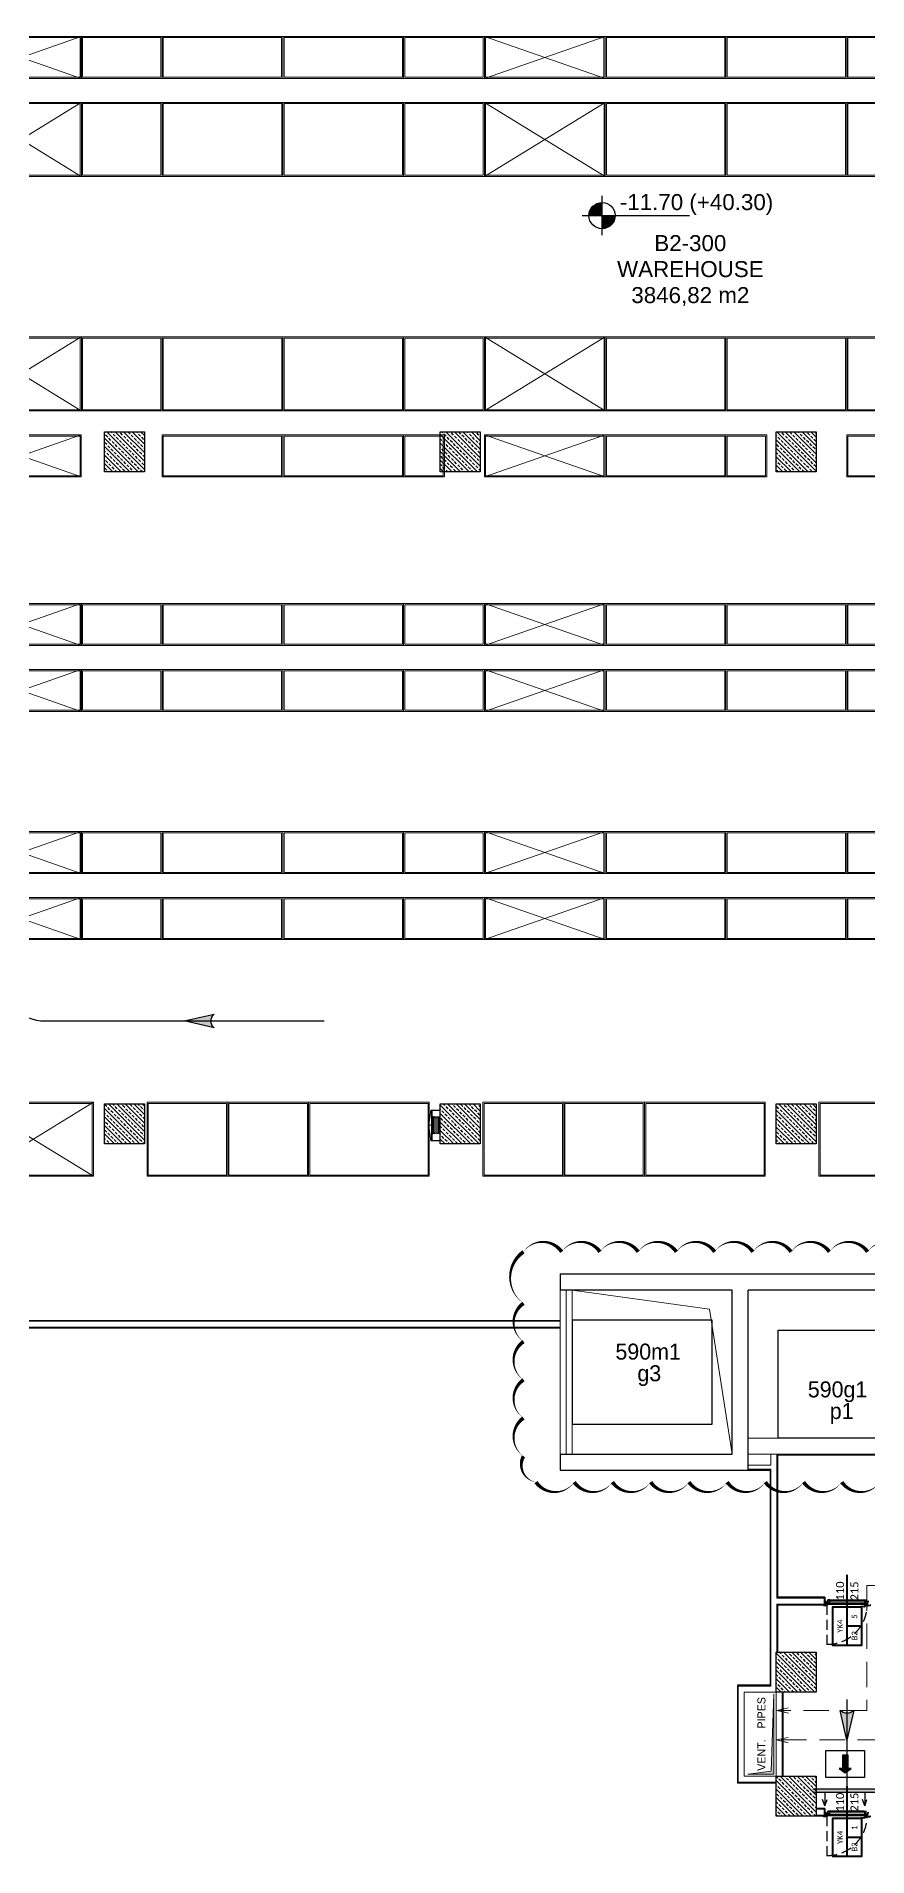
# Model space of a CAD drawing. Header units: metres. Extents: x -9802 to 773, y -8579 to 5125.
# Drawn here: x -6138 to -4060, y -8507 to -3957 of the extents above; entities that cross this region are included whole.
import ezdxf
from ezdxf.enums import TextEntityAlignment as Align

# ---------------------------------------------------------------- set-up
doc = ezdxf.new("R2010")
doc.units = ezdxf.units.M
doc.header["$MEASUREMENT"] = 0
doc.linetypes.add('HIDDEN', pattern=[9.525, 6.35, -3.175])
doc.linetypes.add('HIDDEN2', pattern=[0.1875, 0.125, -0.0625])
doc.layers.get('0').update_dxf_attribs({"color": 30, "lineweight": 0})
for name, color, linetype in [('6', 242, 'Continuous'), ('AG-DOOR', 2, 'Continuous'), ('AG-DOOR-OPENING', 9, 'HIDDEN'), ('AG-PLASTER', 73, 'Continuous'), ('V-0_Hatch_Concrete', 252, 'Continuous'), ('V-0_Notation_Level_200', 2, 'Continuous'), ('V-2_Column', 160, 'Continuous'), ('V-2_Wall_Concrete', 160, 'Continuous'), ('V-5_Mechanical', 222, 'Continuous')]:
    doc.layers.add(name, color=color, linetype=linetype)
for name, color, linetype, lineweight in [('Ag-040', 2, 'Continuous', 20), ('AG-DOOR-NOTATION-FIRE', 1, 'Continuous', 40), ('AG-FIRE-HOSE', 1, 'Continuous', 0), ('AG-Wall', 4, 'Continuous', 20), ('AI-040 @ 250', 2, 'Continuous', 20), ('HOLD', 7, 'Continuous', 0), ('shaft', 3, 'Continuous', 20), ('SP1-Equipment', 4, 'Continuous', 9)]:
    doc.layers.add(name, color=color, linetype=linetype, lineweight=lineweight)
doc.styles.add('$0$IIS IKEA SANS', font='')
doc.styles.add('ALANLAR_B8$0$ALANLAR_B8$0$VIVA_100', font='arial.ttf', dxfattribs={"height": 25})
doc.styles.add('ARIAL', font='arial.ttf', dxfattribs={"width": 0.9})
doc.styles.add('CALIBRI LIGHT', font='calibril.ttf')
doc.styles.get('$0$IIS IKEA SANS').set_extended_font_data('IKEA Sans')

# ---------------------------------------------------------------- blocks, each defined once
blk = doc.blocks.new('*U27')
for p, q in [((0, -493), (0, 493)), ((-493, 0), (2191, 0))]:
    blk.add_line(p, q)
at = {"const_width": 328}
for points in [[(0, 164, 0.414214), (-164, 0, 0.414214)], [(0, -164, 0.414214), (164, 0, 0.414214)]]:
    blk.add_lwpolyline(points, format="xyb", dxfattribs=at)
blk.add_circle((0, 0), 328)
at = {"style": 'ALANLAR_B8$0$ALANLAR_B8$0$VIVA_100'}
for tag, p in [('%%P0.00', (1897, 137)), ('-0.07', (1834, -502))]:
    blk.add_attdef(tag, text='', height=400, dxfattribs=at).set_placement(p, align=Align.RIGHT)
blk = doc.blocks.new('YD')
at = {"layer": 'AG-FIRE-HOSE'}
for p, q in [((-165, 214), (-165, 564)), ((-130, 569), (-130, 209)), ((-90, 209), (-90, 569)), ((-51, 569), (-51, 209)), ((-220, 389), (-204, 389))]:
    blk.add_line(p, q, dxfattribs=at)
for points in [[(-220, 770), (-236, 770), (-288, 394, 0.037389), (-220, 389, -23668932620.97506)], [(-220, 0), (-236, 0), (-288, 384, -0.037389), (-220, 389, 23668932620.97506)]]:
    blk.add_lwpolyline(points, format="xyb", dxfattribs=at)
for points in [[(-220, 0), (0, 0), (0, 770), (-220, 770), (-220, 0)], [(-181, 605), (-165, 564), (-149, 605), (-130, 569), (-110, 605), (-90, 569), (-71, 605), (-51, 569), (-31, 605)], [(-181, 173), (-165, 214), (-149, 173), (-130, 209), (-110, 173), (-90, 209), (-71, 173), (-51, 209), (-31, 173)]]:
    blk.add_lwpolyline(points, dxfattribs=at)
for points in [[(-204, 8), (-8, 8), (-8, 762), (-204, 762)], [(-185, 173), (-181, 173), (-181, 605), (-185, 605)], [(-31, 605), (-28, 605), (-28, 173), (-31, 173)]]:
    blk.add_lwpolyline(points, close=True, dxfattribs=at)
blk = doc.blocks.new('KAPIYON')
at = {"layer": '6'}
blk.add_hatch(color=2, dxfattribs=at).paths.add_polyline_path([(1584376.1, 117133.6), (1584364.2, 117133.6), (1584364.2, 117115.1), (1584364.2, 117105.6), (1584357.6, 117105.6), (1584370.2, 117096.6), (1584382.7, 117105.6), (1584376.1, 117105.6), (1584376.1, 117115.1)])
at = {"layer": '6', "color": 4}
blk.add_lwpolyline([(1584330, 117143.2), (1584410.3, 117143.2), (1584410.3, 117087), (1584330, 117087), (1584330, 117143.2)], dxfattribs=at)
at = {"layer": '6', "color": 2}
blk.add_lwpolyline([(1584376.1, 117133.6), (1584364.2, 117133.6), (1584364.2, 117115.1), (1584364.2, 117105.6), (1584357.6, 117105.6), (1584370.2, 117096.6), (1584382.7, 117105.6), (1584376.1, 117105.6), (1584376.1, 117115.1)], close=True, dxfattribs=at)
blk = doc.blocks.new('A$C07630900')
at = {"layer": '6', "xscale": 0.5, "yscale": 0.5, "zscale": 0.5, "rotation": 270}
blk.add_blockref('KAPIYON', (-58543.5, 792191.8), dxfattribs=at)
blk = doc.blocks.new('A$C2DA34C5B')
at = {"xscale": 24, "yscale": 24, "zscale": 24}
blk.add_blockref('A$C07630900', (315, -160), dxfattribs=at)
blk = doc.blocks.new('I')
at = {"layer": '6', "linetype": 'Continuous'}
blk.add_hatch(color=4, dxfattribs=at).paths.add_polyline_path([(208591, 128493), (208591, 128667), (205379, 128667), (205379, 128493)])
at = {"layer": '6', "color": 4}
for p, q in [((208591, 128667), (205379, 128667)), ((205379, 128493), (208591, 128493))]:
    blk.add_line(p, q, dxfattribs=at)
at = {"layer": '6'}
for p, q in [((205991, 128493), (205991, 127812)), ((207979, 128493), (207979, 127812)), ((205991, 127812), (205877, 128131)), ((205991, 127812), (206104, 128131)), ((207979, 127812), (207866, 128131)), ((207979, 127812), (208093, 128131))]:
    blk.add_line(p, q, dxfattribs=at)
blk = doc.blocks.new('A$C797D3CE4')
at = {"layer": '6', "xscale": -0.4999999999999911, "yscale": 0.4999999999999911, "zscale": 0.4999999999999911, "rotation": 180}
blk.add_blockref('I', (-103492, 64334), dxfattribs=at)
at = {"layer": '6', "ltscale": 250, "rotation": 270}
blk.add_blockref('A$C2DA34C5B', (-12, 33), dxfattribs=at)
blk = doc.blocks.new('ok')
at = {"layer": '6'}
h = blk.add_hatch(color=256, dxfattribs=at)
edge = h.paths.add_edge_path()
edge.add_ellipse((1571516, 116941.7), major_axis=(-7.14, 7.19), ratio=1, start_angle=359.4528, end_angle=450.6895)
edge.add_line((1571508.9, 116934.5), (1571477.9, 116941.8))
edge.add_line((1571477.9, 116941.8), (1571508.9, 116948.9))
for p, q in [((1571477.9, 116941.8), (1571508.9, 116948.9)), ((1571508.9, 116934.5), (1571477.9, 116941.8))]:
    blk.add_line(p, q, dxfattribs=at)
at = {"layer": '6', "extrusion": (0, 0, -1)}
blk.add_ellipse((1571516, 116941.7), major_axis=(-7.14, 7.19), ratio=1, start_param=4.700354, end_param=6.292737, dxfattribs=at)
blk = doc.blocks.new('A$C64C532C9')
at = {"layer": '6', "ltscale": 0.3}
blk.add_line((42.197, -46.224), (49.186, -46.224), dxfattribs=at)
at = {"layer": '6'}
blk.add_line((62.262, -63.185), (62.262, -66.597), dxfattribs=at)
at = {"layer": '6', "ltscale": 0.3}
blk.add_arc((42.197, -45.224), 1, 180, 270, dxfattribs=at)
at = {"layer": '6', "extrusion": (0, 0, -1), "xscale": -0.02399999999994179, "yscale": 0.02399999999994179, "zscale": -0.02399999999994179}
blk.add_blockref('ok', (37669.779, -2852.828), dxfattribs=at)
at = {"layer": '6', "extrusion": (0, 0, -1), "xscale": -0.02399999999994179, "yscale": 0.02399999999994179, "zscale": -0.02399999999994179, "rotation": 270}
blk.add_blockref('ok', (-2868.865, -37779.671), dxfattribs=at)
at = {"layer": '6', "xscale": 0.0009999999999854483, "yscale": 0.0009999999999854483, "zscale": 0.0009999999999854483, "rotation": 180}
blk.add_blockref('A$C797D3CE4', (62.209, -65.419), dxfattribs=at)
blk = doc.blocks.new('1')
at = {"layer": 'SP1-Equipment', "color": 251, "ltscale": 0.3}
for points in [[(-93598, -359685), (-93598, -362705), (-91748, -362705), (-91748, -359685)], [(-93568, -359715), (-93568, -362675), (-91778, -362675), (-91778, -359715)]]:
    blk.add_lwpolyline(points, close=True, dxfattribs=at)
blk = doc.blocks.new('ss3')
at = {"layer": 'SP1-Equipment', "color": 251, "ltscale": 0.3}
for points in [[(-106537, -359685), (-106537, -361705), (-104687, -361705), (-104687, -359685)], [(-106507, -359715), (-106507, -361675), (-104717, -361675), (-104717, -359715)]]:
    blk.add_lwpolyline(points, close=True, dxfattribs=at)
blk = doc.blocks.new('ss2')
at = {"layer": 'SP1-Equipment', "color": 251, "ltscale": 0.3}
for points in [[(-95914, -359185), (-98934, -359185), (-98934, -358135), (-95914, -358135)], [(-95944, -359155), (-98904, -359155), (-98904, -358165), (-95944, -358165)]]:
    blk.add_lwpolyline(points, close=True, dxfattribs=at)
blk = doc.blocks.new('ss4')
at = {"layer": 'SP1-Equipment', "color": 251, "ltscale": 0.3}
for points in [[(-104163, -359871), (-104163, -357851), (-103113, -357851), (-103113, -359871)], [(-104133, -359841), (-104133, -357881), (-103143, -357881), (-103143, -359841)]]:
    blk.add_lwpolyline(points, close=True, dxfattribs=at)
blk = doc.blocks.new('A$C444451AC')
at = {"layer": 'SP1-Equipment', "color": 8, "ltscale": 0.3}
for p, q in [((-65297, -40115), (-62277, -41165)), ((-62277, -40115), (-65297, -41165)), ((-52197, -40115), (-49177, -41165)), ((-49177, -40115), (-52197, -41165)), ((-65297, -41765), (-62277, -43615)), ((-62277, -41765), (-65297, -43615)), ((-52197, -41765), (-49177, -43615)), ((-49177, -41765), (-52197, -43615)), ((-65297, -47627), (-62277, -49477)), ((-62277, -47627), (-65297, -49477)), ((-52197, -47627), (-49177, -49477)), ((-49177, -47627), (-52197, -49477)), ((-65297, -50077), (-62277, -51127)), ((-62277, -50077), (-65297, -51127)), ((-52197, -50077), (-49177, -51127)), ((-49177, -50077), (-52197, -51127)), ((-65297, -54290), (-62277, -55340)), ((-62277, -54290), (-65297, -55340)), ((-52197, -54290), (-49177, -55340)), ((-49177, -54290), (-52197, -55340)), ((-65297, -55940), (-62277, -56990)), ((-62277, -55940), (-65297, -56990)), ((-52197, -55940), (-49177, -56990)), ((-49177, -55940), (-52197, -56990)), ((-65297, -59991), (-62277, -61041)), ((-62277, -59991), (-65297, -61041)), ((-52197, -59991), (-49177, -61041)), ((-49177, -59991), (-52197, -61041)), ((-65297, -61641), (-62277, -62691)), ((-62277, -61641), (-65297, -62691)), ((-52197, -61641), (-49177, -62691)), ((-49177, -61641), (-52197, -62691)), ((-64994, -66757), (-61974, -68607)), ((-61974, -66757), (-64994, -68607))]:
    blk.add_line(p, q, dxfattribs=at)
at = {"layer": 'SP1-Equipment', "color": 251, "ltscale": 0.3}
for points in [[(-53197, -51127), (-54217, -51127), (-54217, -50077), (-53197, -50077)], [(-53227, -51097), (-54187, -51097), (-54187, -50107), (-53227, -50107)], [(-45137, -51127), (-46157, -51127), (-46157, -50077), (-45137, -50077)], [(-45167, -51097), (-46127, -51097), (-46127, -50107), (-45167, -50107)]]:
    blk.add_lwpolyline(points, close=True, dxfattribs=at)
at = {"layer": 'SP1-Equipment'}
for p in [(33637, 318020), (38677, 318020), (41697, 318020), (46737, 318020), (49757, 318020), (52777, 318020), (55797, 318020), (33637, 308059), (38677, 308059), (41697, 308059), (46737, 308059), (49757, 308059), (55797, 308059), (33637, 303845), (38677, 303845), (41697, 303845), (46737, 303845), (49757, 303845), (52777, 303845), (55797, 303845), (33637, 302195), (38677, 302195), (41697, 302195), (46737, 302195), (49757, 302195), (52777, 302195), (55797, 302195), (33637, 298145), (38677, 298145), (41697, 298145), (46737, 298145), (49757, 298145), (52777, 298145), (55797, 298145), (33637, 296495), (38677, 296495), (41697, 296495), (46737, 296495), (49757, 296495), (52777, 296495), (55797, 296495)]:
    blk.add_blockref('ss2', p, dxfattribs=at)
at = {"layer": 'SP1-Equipment', "rotation": 270}
for name, p in [('ss4', (297595, -144278)), ('ss4', (305655, -144278)), ('1', (297409, -135363)), ('ss3', (299429, -148302)), ('1', (302449, -135363)), ('1', (305469, -135363)), ('ss3', (307489, -148302)), ('1', (310509, -135363)), ('1', (313529, -135363)), ('1', (316549, -135363)), ('1', (319569, -135363)), ('1', (297409, -141225)), ('ss3', (299429, -154163)), ('1', (302449, -141225)), ('1', (305469, -141225)), ('ss3', (307489, -154163)), ('1', (310509, -141225)), ('1', (313529, -141225)), ('1', (316549, -141225)), ('1', (319569, -141225)), ('ss4', (297595, -158453)), ('ss4', (305655, -158453)), ('ss4', (297595, -160103)), ('ss4', (305655, -160103)), ('ss4', (297595, -164154)), ('ss4', (305655, -164154)), ('ss4', (297595, -165804)), ('ss4', (305655, -165804)), ('1', (297711, -160355)), ('ss3', (301071, -173294)), ('ss3', (303091, -173294)), ('1', (306111, -160355)), ('ss3', (309471, -173294)), ('ss3', (311491, -173294)), ('1', (314511, -160355)), ('ss3', (317871, -173294))]:
    blk.add_blockref(name, p, dxfattribs=at)
blk = doc.blocks.new('*U6')
at = {"style": 'ARIAL'}
for tag, p in [('NO', (1.68, 0.8)), ('MAHAL', (1.68, -1.8)), ('ALAN', (1.68, -4.4))]:
    blk.add_attdef(tag, text='', height=1.6, dxfattribs=at).set_placement(p, align=Align.MIDDLE_CENTER)
blk = doc.blocks.new('*U54')
for points in [[(2200, 0), (0, 0)], [(1600, -450), (1600, 0)]]:
    blk.add_lwpolyline(points)
blk.add_lwpolyline([(1000, -450), (2200, -450), (2200, 450), (1000, 450)], close=True)
at = {"style": 'CALIBRI LIGHT'}
for tag, height, p in [('GENİŞLİK', 250, (500, 225)), ('KAPIKODU', 175, (1600, 225)), ('YÜKSEKLİK', 250, (500, -225)), ('KATTAKI.SAYISI', 175, (1300, -225)), ('BULUNDUGU.KAT', 175, (1900, -225))]:
    blk.add_attdef(tag, text='', height=height, dxfattribs=at).set_placement(p, align=Align.MIDDLE_CENTER)
blk = doc.blocks.new('kolon 1x1')
at = {"layer": 'V-0_Hatch_Concrete'}
h = blk.add_hatch(dxfattribs=at)
h.set_pattern_fill('ANSI33', color=256, scale=0.6, angle=90)
h.set_pattern_definition([(135, (49.56922, -174.56495), (-0.10606602, -0.10606602), []), (135, (49.56922, -174.45888), (-0.10606602, -0.10606602), [0.075, -0.0375])])
h.paths.add_polyline_path([(1, -1), (1, 0), (0, 0), (0, -1)])
blk.add_lwpolyline([(0, -1), (0, 0), (1, 0), (1, -1)], close=True)
blk = doc.blocks.new('A$C32196F0F')
at = {"color": 122}
for p, q in [((11, 3.5), (10.5, 3.5)), ((10.5, 3.5), (10.5, 0.3)), ((15.2, 0), (10.8, 0)), ((11, 6.5), (11, 7.5)), ((15, 6.5), (15, 7.5)), ((15.5, 3.5), (15, 3.5)), ((15.5, 3.5), (15.5, 0.3)), ((15.5, 3), (101.5, 3)), ((15.5, 0.5), (101.5, 0.5)), ((101.5, 3.5), (102, 3.5)), ((101.5, 3.5), (101.5, 0.3)), ((101.8, 0), (106.2, 0)), ((102, 6.5), (102, 7.5)), ((106, 6.5), (106, 7.5)), ((106, 3.5), (106.5, 3.5)), ((106.5, 3.5), (106.5, 0.3))]:
    blk.add_line(p, q, dxfattribs=at)
at = {"linetype": 'HIDDEN2'}
for p, q in [((109.9, 12.8), (107.4, 12.8)), ((108.7, 11.6), (108.7, 14.1))]:
    blk.add_line(p, q, dxfattribs=at)
at = {"color": 122}
for points in [[(7, 4.3), (7, 13.8, 0.414214), (6.8, 14), (0.2, 14, 0.414214), (0, 13.8), (0, 12.5), (0.1, 12.5), (0.1, 13.8, -0.414214), (0.2, 13.9), (6.8, 13.9, -0.414214), (6.8, 13.8), (6.8, 4.3), (6.8, 4.3, -0.414214), (6.7, 4.2), (3.5, 4.2), (3.5, 4.2), (3.5, 4), (6.7, 4, 0.414214), (7, 4.3)], [(110, 4.3), (110, 13.8, -0.414214), (110.2, 14), (116.8, 14, -0.414214), (117, 13.8), (117, 12.5), (116.8, 12.5), (116.8, 13.8, 0.414214), (116.8, 13.9), (110.2, 13.9, 0.414214), (110.1, 13.8), (110.1, 4.3), (110.1, 4.3, 0.414214), (110.3, 4.2), (113.5, 4.2), (113.5, 4.2), (113.5, 4), (110.3, 4, -0.414214), (110, 4.3)]]:
    blk.add_lwpolyline(points, format="xyb", dxfattribs=at)
blk.add_lwpolyline([(110, 7.5), (7, 7.5), (7, 11.5), (110, 11.5)], close=True)
for points in [[(15, 6.5), (11, 6.5), (11, 1.5), (15, 1.5)], [(102, 6.5), (106, 6.5), (106, 1.5), (102, 1.5)]]:
    blk.add_lwpolyline(points, close=True, dxfattribs=at)
at = {"color": 253}
blk.add_lwpolyline([(12.2, 12), (12.2, 14.9, -0.414214), (15.2, 17.9), (23.7, 17.4, -0.502224), (24.2, 16.7), (23.9, 15.9), (23.9, 15.9), (15.2, 15.4, 0.414214), (14.2, 14.4), (14.2, 12)], format="xyb", dxfattribs=at)
at = {"linetype": 'HIDDEN2'}
for radius in [0.75, 0.5]:
    blk.add_circle((108.7, 12.8), radius, dxfattribs=at)
at = {"color": 122}
for centre, start, end in [((10.8, 0.3), 180, 270), ((15.2, 0.3), 270, 360), ((101.8, 0.3), 180, 270), ((106.2, 0.3), 270, 360)]:
    blk.add_arc(centre, 0.3, start, end, dxfattribs=at)
at = {"layer": 'AG-DOOR-OPENING', "color": 9, "linetype": 'HIDDEN2', "ltscale": 200}
blk.add_line((108.7, 12.8), (108.7, 113.2), dxfattribs=at)
blk.add_arc((107.6, 11.3), 99.8, 90, 180, dxfattribs=at)
blk = doc.blocks.new('as-gr')
at = {"linetype": 'Continuous'}
for p, q in [((-41.4, -75.15), (-41.4, -71.45)), ((-41.25, -75.15), (-41.25, -71.45)), ((-32.45, -75.15), (-32.45, -71.45)), ((-32.3, -75.15), (-32.3, -71.45)), ((-28.1, -75.15), (-28.1, -71.45)), ((-27.95, -75.15), (-27.95, -71.45))]:
    blk.add_line(p, q, dxfattribs=at)
at = {"layer": 'AG-Wall'}
for p, q in [((-50.3, -71.45), (-50.3, -75.55)), ((-50.15, -71.45), (-50.15, -75.55)), ((-41.825, -75.15), (-45.6, -75.15)), ((-37.05, -75.15), (-40.825, -75.15)), ((-32.875, -75.15), (-36.65, -75.15)), ((-28.525, -75.15), (-31.875, -75.15)), ((-27.525, -75.15), (-23.75, -75.15)), ((-45.6, -75.55), (-41.825, -75.55)), ((-40.825, -75.55), (-37.05, -75.55)), ((-36.65, -75.55), (-32.875, -75.55)), ((-28.525, -75.55), (-31.875, -75.55)), ((-27.525, -75.55), (-23.75, -75.55))]:
    blk.add_line(p, q, dxfattribs=at)
at = {"layer": 'shaft'}
blk.add_line((-50, -71.45), (-50, -75.55), dxfattribs=at)
blk.add_lwpolyline([(-50, -71.45), (-46.566, -71.928), (-46, -75.55)], dxfattribs=at)
at = {"layer": 'V-2_Wall_Concrete'}
for p, q in [((-50.3, -71.05), (-23.35, -71.05)), ((-50.3, -71.05), (-50.3, -71.45)), ((-23.35, -71.05), (-23.35, -75.55)), ((-46, -71.45), (-50.3, -71.45)), ((-46, -75.55), (-46, -71.45)), ((-37.05, -71.45), (-45.6, -71.45)), ((-45.6, -75.95), (-45.6, -71.45)), ((-37.05, -75.55), (-37.05, -71.45)), ((-23.75, -71.45), (-36.65, -71.45)), ((-36.65, -75.55), (-36.65, -71.45)), ((-23.75, -75.55), (-23.75, -71.45)), ((-41.825, -75.15), (-41.825, -75.55)), ((-40.825, -75.15), (-41.825, -75.15)), ((-40.825, -75.15), (-40.825, -75.55)), ((-32.875, -75.15), (-32.875, -75.55)), ((-31.875, -75.15), (-32.875, -75.15)), ((-31.875, -75.15), (-31.875, -75.55)), ((-27.525, -75.15), (-28.525, -75.15)), ((-28.525, -75.15), (-28.525, -75.55)), ((-27.525, -75.15), (-27.525, -75.55)), ((-50.3, -75.55), (-46, -75.55)), ((-50.3, -75.55), (-50.3, -75.95)), ((-50.3, -75.95), (-45.6, -75.95)), ((-41.825, -75.55), (-40.825, -75.55)), ((-37.05, -75.55), (-36.65, -75.55)), ((-32.875, -75.55), (-31.875, -75.55)), ((-28.525, -75.55), (-27.525, -75.55)), ((-23.35, -75.55), (-23.75, -75.55))]:
    blk.add_line(p, q, dxfattribs=at)
at = {"layer": 'V-5_Mechanical', "linetype": 'Continuous'}
blk.add_lwpolyline([(-50, -74.8), (-46.5, -74.8), (-46.5, -72.2), (-50, -72.2), (-50, -74.8)], dxfattribs=at)
for points in [[(-42.15, -75.15), (-44.85, -75.15), (-44.85, -72.45), (-42.15, -72.45)], [(-37.798, -75.15), (-40.498, -75.15), (-40.498, -72.45), (-37.798, -72.45)], [(-33.2, -75.15), (-35.9, -75.15), (-35.9, -72.45), (-33.2, -72.45)], [(-28.85, -75.15), (-31.55, -75.15), (-31.55, -72.45), (-28.85, -72.45)], [(-24.5, -75.15), (-27.2, -75.15), (-27.2, -72.45), (-24.5, -72.45)]]:
    blk.add_lwpolyline(points, close=True, dxfattribs=at)

msp = doc.modelspace()

# ---------------------------------------------------------------- hatches: boundary and pattern name
at = {"layer": 'shaft'}
h = msp.add_hatch(color=256, dxfattribs=at)
h.dxf.hatch_style = 1
h.paths.add_polyline_path([(-4359, -8300.9), (-4294, -8300.9), (-4294, -8100.9), (-4301, -8293.9)])

# ---------------------------------------------------------------- linework, layer by layer
at = {"layer": 'AG-PLASTER'}
for p, q in [((-4830.4, -7185.9), (-6276.4, -7185.9)), ((-6270.4, -7166.9), (-4828.4, -7166.9)), ((-4358.4, -7540.9), (-4303.4, -7540.9)), ((-4303.4, -7540.9), (-4303.4, -8078.9)), ((-4166.4, -7858.9), (-4166.4, -7877.9)), ((-4166.4, -8386.9), (-4166.4, -8405.9))]:
    msp.add_line(p, q, dxfattribs=at)
at = {"layer": 'AG-PLASTER', "ltscale": 0.3}
for p, q in [((-4284.4, -7858.9), (-4284.4, -7502.9)), ((-4166.4, -7858.9), (-4284.4, -7858.9)), ((-4271.4, -8095.9), (-4271.4, -8305.9))]:
    msp.add_line(p, q, dxfattribs=at)
for points in [[(-4284.4, -7502.9), (-2101.4, -7502.9), (-2101.4, -7483.9), (-2133.4, -7483.9)], [(-4284.4, -7995.9), (-4284.4, -7877.9), (-4166.4, -7877.9)], [(-4303.4, -8078.9), (-4385.4, -8078.9), (-4385.4, -8322.9), (-4288.4, -8322.9)]]:
    msp.add_lwpolyline(points, dxfattribs=at)
at = {"layer": 'AG-PLASTER'}
for points in [[(-4166.4, -8386.9), (-4188.4, -8386.9)], [(-4166.4, -8405.9), (-4188.4, -8405.9)]]:
    msp.add_lwpolyline(points, dxfattribs=at)
at = {"layer": 'AG-Wall'}
for p, q in [((-6275.8, -7183.9), (-4828.4, -7183.9)), ((-4828.4, -7168.9), (-6271.1, -7168.9)), ((-4301.4, -7528.9), (-4301.4, -7500.9)), ((-4286.4, -7500.9), (-4286.4, -7860.9)), ((-4358.4, -7528.9), (-4301.4, -7528.9)), ((-4358.4, -7538.9), (-4301.4, -7538.9)), ((-4301.4, -7538.9), (-4301.4, -8080.9)), ((-4168.4, -7860.9), (-4286.4, -7860.9)), ((-4168.4, -7860.9), (-4168.4, -7875.9)), ((-4286.4, -7875.9), (-4286.4, -7995.9)), ((-4168.4, -7875.9), (-4286.4, -7875.9)), ((-4288.4, -8095.9), (-4288.4, -8305.9)), ((-4273.4, -8095.9), (-4273.4, -8305.9)), ((-4168.4, -8388.9), (-4168.4, -8403.9))]:
    msp.add_line(p, q, dxfattribs=at)
for points in [[(-4301.4, -8080.9), (-4383.4, -8080.9), (-4383.4, -8320.9), (-4288.4, -8320.9)], [(-4288.4, -8095.9), (-4368.4, -8095.9), (-4368.4, -8305.9), (-4288.4, -8305.9)], [(-4168.4, -8388.9), (-4188.4, -8388.9)], [(-4168.4, -8403.9), (-4188.4, -8403.9)]]:
    msp.add_lwpolyline(points, dxfattribs=at)
at = {"layer": 'HOLD'}
msp.add_lwpolyline([(-4028.8, -7571.1, 0, 9.56, -0.520567), (-4124.4, -7571.1, 0, 9.56, -0.520567), (-4220, -7571.1, 0, 9.56, -0.520567), (-4315.6, -7571.1, 0, 9.56, -0.520567), (-4411.1, -7571.1, 0, 9.56, -0.520567), (-4506.7, -7571.1, 0, 9.56, -0.520567), (-4602.3, -7571.1, 0, 9.56, -0.520567), (-4697.9, -7571.1, 0, 9.56, -0.520567), (-4793.5, -7571.1, 0, 9.56, -0.520567), (-4889.1, -7571.1, 0, 9.56, -0.520567), (-4920.3, -7506.6, 0, 9.56, -0.520567), (-4920.3, -7411, 0, 9.56, -0.520567), (-4920.3, -7315.4, 0, 9.56, -0.520567), (-4920.3, -7219.8, 0, 9.56, -0.520567), (-4920.3, -7124.2, 0, 9.56, -0.520567), (-4920.3, -6995.5, 0, 9.56, -0.520567), (-4824.7, -6995.5, 0, 9.56, -0.520567), (-4729.1, -6995.5, 0, 9.56, -0.520567), (-4633.5, -6995.5, 0, 9.56, -0.520567), (-4537.9, -6995.5, 0, 9.56, -0.520567), (-4442.3, -6995.5, 0, 9.56, -0.520567), (-4346.7, -6995.5, 0, 9.56, -0.520567), (-4251.1, -6995.5, 0, 9.56, -0.520567), (-4155.5, -6995.5, 0, 9.56, -0.520567), (-4059.9, -6995.5, 0, 9.56, -0.520567), (-3964.3, -6995.5, 0, 9.56, -0.520567)], format="xyseb", dxfattribs=at)
at = {"layer": 'shaft', "linetype": 'HIDDEN', "ltscale": 10}
for points in [[(-1618.8, -7801.7), (-4021.7, -7801.7), (-4021.7, -8215.7), (-4284.9, -8215.7), (-4258.4, -8222.7), (-4287.5, -8215.6), (-4258.5, -8209.3)], [(-1658.5, -7829.5), (-4061.5, -7829.5), (-4061.5, -8142), (-4284.5, -8142), (-4258, -8149), (-4287, -8141.9), (-4258.1, -8135.7)]]:
    msp.add_lwpolyline(points, dxfattribs=at)
at = {"layer": 'shaft', "ltscale": 0.3}
msp.add_lwpolyline([(-4288.4, -8095.9), (-4368.4, -8095.9), (-4368.4, -8305.9), (-4288.4, -8305.9)], close=True, dxfattribs=at)
msp.add_lwpolyline([(-4359, -8300.9), (-4294, -8300.9), (-4294, -8100.9), (-4301, -8293.9), (-4359, -8300.9)], dxfattribs=at)

# ---------------------------------------------------------------- block references
at = {"xscale": 100, "yscale": 100, "zscale": 100}
msp.add_blockref('as-gr', (201.6, 54.1), dxfattribs=at)
at = {"layer": '6', "ltscale": 0.3, "xscale": 100, "yscale": 100, "zscale": 100}
msp.add_blockref('A$C64C532C9', (-10337.7, -1795.9), dxfattribs=at)
at = {"layer": 'AG-DOOR', "rotation": 180}
for p in [(-4052.9, -7865.4), (-4052.9, -8393.4)]:
    msp.add_blockref('A$C32196F0F', p, dxfattribs=at)
at = {"layer": 'AG-DOOR-NOTATION-FIRE', "ltscale": 0.3}
ref = msp.add_blockref('*U54', (-4110.8, -7803.2), dxfattribs=dict(at, xscale=-0.08000000000000002, yscale=0.08000000000000002, zscale=0.08000000000000002, rotation=90))
ref.add_attrib('BULUNDUGU.KAT', 'B2', dxfattribs={"layer": '0', "height": 14, "rotation": 90, "style": 'CALIBRI LIGHT'}).set_placement((-4092.8, -7955.2), align=Align.MIDDLE_CENTER)
ref.add_attrib('KATTAKI.SAYISI', '5', dxfattribs={"layer": '0', "height": 14, "rotation": 90, "style": 'CALIBRI LIGHT'}).set_placement((-4092.8, -7907.2), align=Align.MIDDLE_CENTER)
ref.add_attrib('KAPIKODU', 'YK4', dxfattribs={"layer": '0', "height": 14, "rotation": 90, "style": 'CALIBRI LIGHT'}).set_placement((-4128.8, -7931.2), align=Align.MIDDLE_CENTER)
ref.add_attrib('YÜKSEKLİK', '215', dxfattribs={"layer": '0', "height": 20, "rotation": 90, "style": 'CALIBRI LIGHT'}).set_placement((-4092.8, -7843.2), align=Align.MIDDLE_CENTER)
ref.add_attrib('GENİŞLİK', '110', dxfattribs={"layer": '0', "height": 20, "rotation": 90, "style": 'CALIBRI LIGHT'}).set_placement((-4128.8, -7843.2), align=Align.MIDDLE_CENTER)
ref = msp.add_blockref('*U54', (-4110.8, -8331.2), dxfattribs=dict(at, xscale=-0.08000000000000002, yscale=0.08000000000000002, zscale=0.08000000000000002, rotation=90))
ref.add_attrib('BULUNDUGU.KAT', 'B2', dxfattribs={"layer": '0', "height": 14, "rotation": 90, "style": 'CALIBRI LIGHT'}).set_placement((-4092.8, -8483.2), align=Align.MIDDLE_CENTER)
ref.add_attrib('KATTAKI.SAYISI', '1', dxfattribs={"layer": '0', "height": 14, "rotation": 90, "style": 'CALIBRI LIGHT'}).set_placement((-4092.8, -8435.2), align=Align.MIDDLE_CENTER)
ref.add_attrib('KAPIKODU', 'YK4', dxfattribs={"layer": '0', "height": 14, "rotation": 90, "style": 'CALIBRI LIGHT'}).set_placement((-4128.8, -8459.2), align=Align.MIDDLE_CENTER)
ref.add_attrib('YÜKSEKLİK', '215', dxfattribs={"layer": '0', "height": 20, "rotation": 90, "style": 'CALIBRI LIGHT'}).set_placement((-4092.8, -8371.2), align=Align.MIDDLE_CENTER)
ref.add_attrib('GENİŞLİK', '110', dxfattribs={"layer": '0', "height": 20, "rotation": 90, "style": 'CALIBRI LIGHT'}).set_placement((-4128.8, -8371.2), align=Align.MIDDLE_CENTER)
at = {"layer": 'AG-FIRE-HOSE', "xscale": 0.1, "yscale": 0.1, "zscale": 0.1}
msp.add_blockref('YD', (-5128.4, -6718), dxfattribs=at)
at = {"layer": 'AI-040 @ 250', "color": 2, "linetype": 'Continuous', "lineweight": 20, "xscale": 25, "yscale": 25, "zscale": 25}
msp.add_blockref('*U6', (-4545.1, -4494), dxfattribs=at).add_auto_attribs({'ALAN': '3846,82 m2', 'MAHAL': 'WAREHOUSE', 'NO': 'B2-300'})
at = {"layer": 'SP1-Equipment', "ltscale": 0.3, "xscale": 0.1, "yscale": 0.1, "zscale": 0.1}
msp.add_blockref('A$C444451AC', (201.6, 54.1), dxfattribs=at)
at = {"layer": 'V-0_Notation_Level_200'}
ref = msp.add_blockref('*U27', (-4723.9, -4405.2), dxfattribs=dict(at, xscale=0.1, yscale=0.1, zscale=0.1))
ref.add_attrib('%%P0.00', '      -11.70 (+40.30)', dxfattribs={"layer": '0', "height": 40, "style": 'ALANLAR_B8$0$ALANLAR_B8$0$VIVA_100'}).set_placement((-4534.2, -4391.5), align=Align.CENTER)
at = {"layer": 'V-2_Column', "xscale": 100, "yscale": 100, "zscale": 100}
for p in [(-5968.4, -4945.9), (-5128.4, -4945.9), (-4288.4, -4945.9), (-5968.4, -6625.9), (-5128.4, -6625.9), (-4288.4, -6625.9), (-4288.4, -7995.9), (-4288.4, -8305.9)]:
    msp.add_blockref('kolon 1x1', p, dxfattribs=at)

# ---------------------------------------------------------------- texts
at = {"layer": 'Ag-040', "style": '$0$IIS IKEA SANS'}
for s, p in [('590m1', (-4690.4, -7264.9)), ('g3', (-4635.5, -7319)), ('590g1', (-4209.3, -7359.3)), ('p1', (-4154.4, -7413.4))]:
    msp.add_text(s, height=40, dxfattribs=at).set_placement(p)
at = {"layer": 'shaft', "ltscale": 0.3, "style": '$0$IIS IKEA SANS'}
for s, p in [('PIPES', (-4315.3, -8187.1)), ('VENT.', (-4315.3, -8292.8))]:
    msp.add_text(s, height=20, rotation=90, dxfattribs=at).set_placement(p)

doc.saveas('drawing.dxf')
